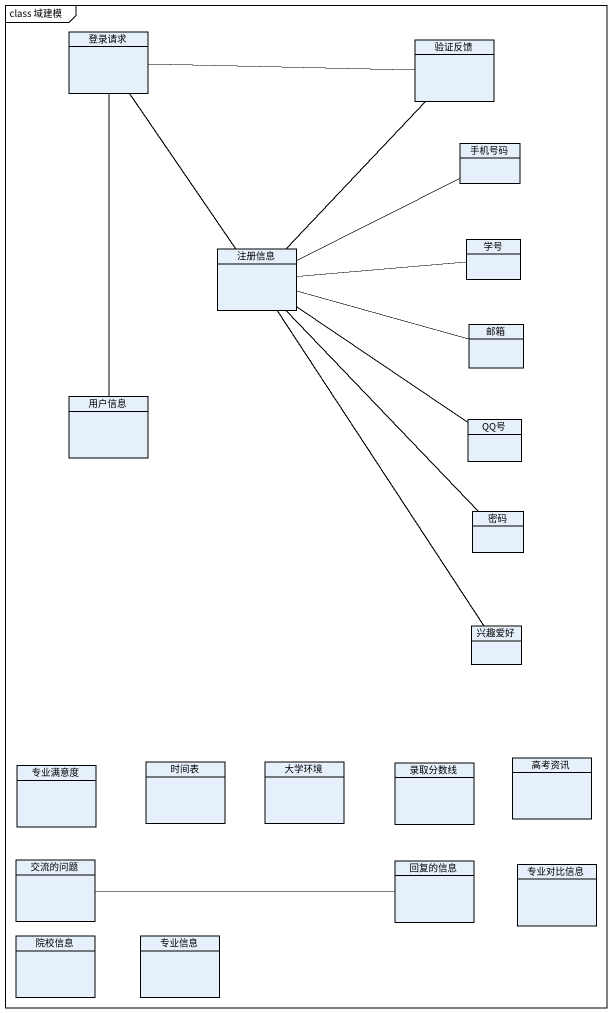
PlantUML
@startuml
mainframe class 域建模
hide circle
hide empty members
class 登录请求
class 验证反馈
class 手机号码
class 注册信息
class 学号
class 邮箱
class 用户信息
class QQ号
class 密码
class 兴趣爱好
class 专业满意度
class 时间表
class 大学环境
class 录取分数线
class 高考资讯
class 交流的问题
class 回复的信息
class 专业对比信息
class 院校信息
class 专业信息
登录请求 -right- 验证反馈
登录请求 -- 用户信息
验证反馈 -- 注册信息
注册信息 -up- 登录请求
注册信息 -right- 手机号码
注册信息 -right- 学号
注册信息 -right- 邮箱
注册信息 -- QQ号
注册信息 -- 密码
注册信息 -- 兴趣爱好
交流的问题 -right- 回复的信息
@enduml
